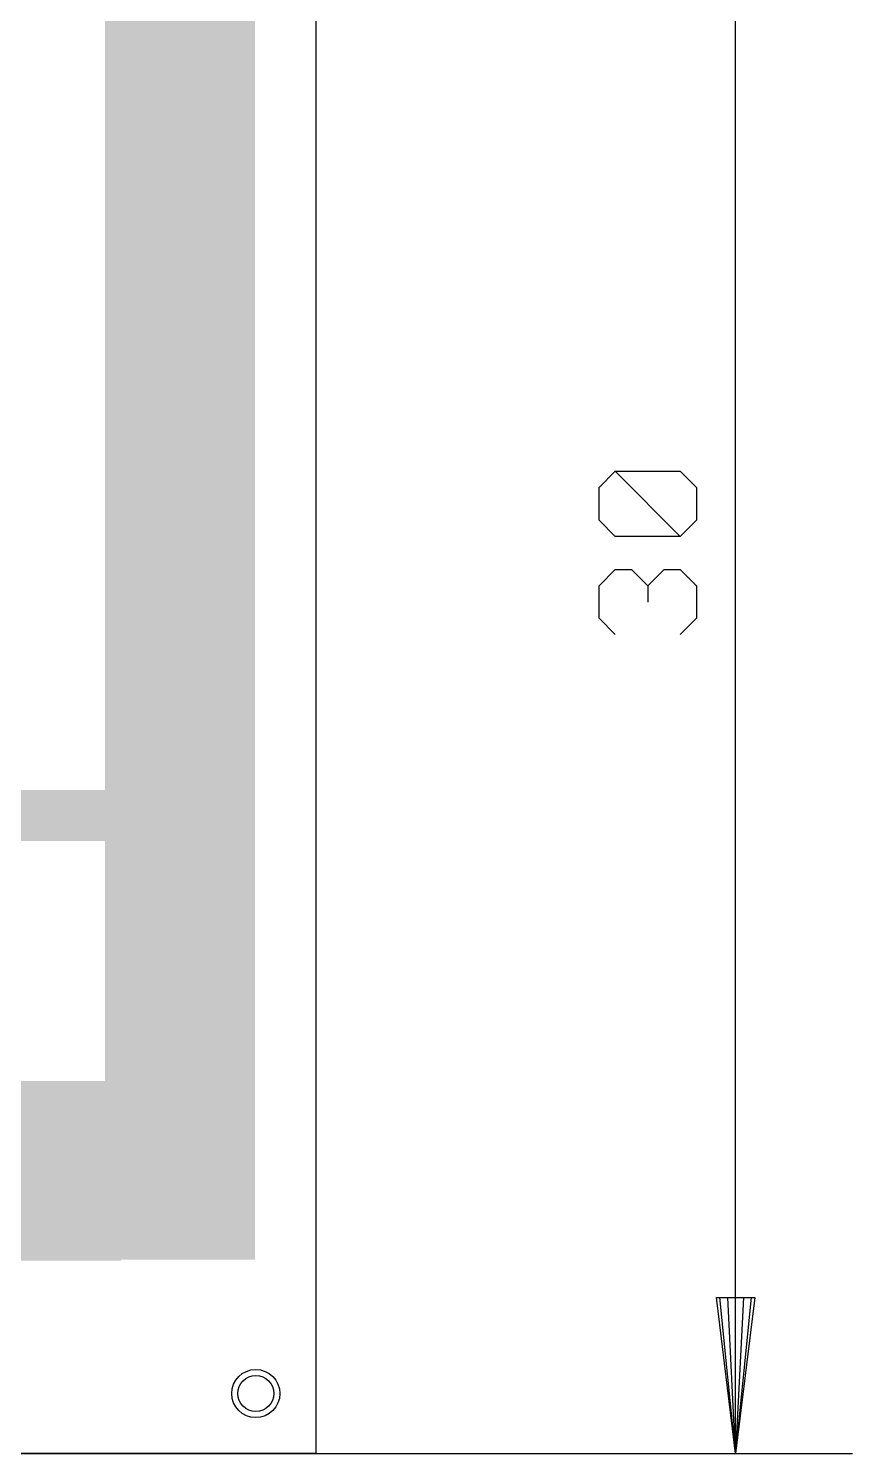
# Model space of a CAD drawing. Extents: x -8.5 to 50.5, y -15.2 to 20.7.
# Drawn here: x 36.72 to 50.46, y -15.24 to 8.53 of the extents above; entities that cross this region are included whole.
import ezdxf

# ---------------------------------------------------------------- set-up
doc = ezdxf.new("R2010")
doc.units = 0
for name, color, linetype in [('1', 22, 'CONTINUOUS'), ('20', 7, 'CONTINUOUS'), ('29', 253, 'CONTINUOUS')]:
    doc.layers.add(name, color=color, linetype=linetype)

# ---------------------------------------------------------------- blocks, each defined once
blk = doc.blocks.new('RECT')
blk.add_solid([(-0.5, -0.5), (0.5, -0.5), (-0.5, 0.5), (0.5, 0.5)])

msp = doc.modelspace()

# ---------------------------------------------------------------- linework, layer by layer
at = {"layer": '20'}
for p, q in [((41.512, 14.762), (41.512, -15.238)), ((48.514, -15.238), (48.514, 14.762)), ((46.2363, 0.8696), (46.5075, 1.1408)), ((46.5075, 1.1408), (47.5921, 1.1408)), ((47.5921, 0.0561), (46.5075, 1.1408)), ((47.5921, 1.1408), (47.8633, 0.8696)), ((46.2363, 0.3273), (46.2363, 0.8696)), ((47.8633, 0.8696), (47.8633, 0.3273)), ((46.5075, 0.0561), (46.2363, 0.3273)), ((47.8633, 0.3273), (47.5921, 0.0561)), ((47.5921, 0.0561), (46.5075, 0.0561)), ((46.2363, -0.7675), (46.5075, -0.4964)), ((46.5075, -0.4964), (46.7786, -0.4964)), ((46.7786, -0.4964), (47.0498, -0.7675)), ((47.0498, -0.7675), (47.321, -0.4964)), ((47.321, -0.4964), (47.5921, -0.4964)), ((47.5921, -0.4964), (47.8633, -0.7675)), ((46.2363, -1.3098), (46.2363, -0.7675)), ((47.0498, -0.7675), (47.0498, -1.0387)), ((47.8633, -0.7675), (47.8633, -1.3098)), ((46.5075, -1.581), (46.2363, -1.3098)), ((47.8633, -1.3098), (47.5921, -1.581)), ((48.514, -15.238), (48.1948, -12.638)), ((48.1948, -12.638), (48.8332, -12.638)), ((48.514, -15.238), (48.254, -12.638)), ((48.514, -15.238), (48.384, -12.638)), ((48.8332, -12.638), (48.514, -15.238)), ((48.644, -12.638), (48.514, -15.238)), ((48.774, -12.638), (48.514, -15.238)), ((41.512, -15.238), (-8.488, -15.238)), ((-8.488, -15.238), (50.464, -15.238))]:
    msp.add_line(p, q, dxfattribs=at)
msp.add_circle((40.512, -14.238), 0.3, dxfattribs=at)
at = {"layer": '29'}
msp.add_circle((40.512, -14.238), 0.4016, dxfattribs=at)

# ---------------------------------------------------------------- block references
at = {"layer": '1'}
for p, xscale, yscale in [((39.248, -0.1054), 2.4994, 23.7998), ((36.3778, -4.6012), 6.5253, 0.8509), ((35.1561, -10.5245), 6.223, 2.9972)]:
    msp.add_blockref('RECT', p, dxfattribs=dict(at, xscale=xscale, yscale=yscale))

doc.saveas('drawing.dxf')
